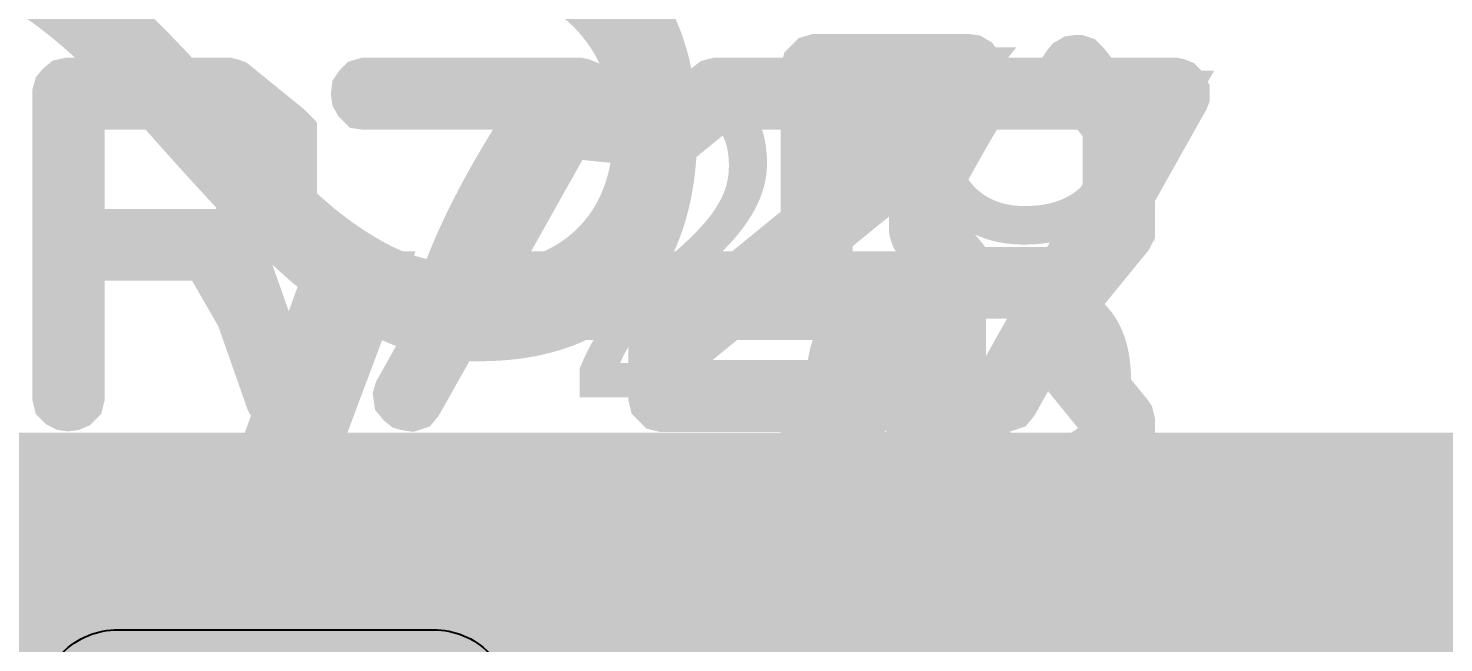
# Model space of a CAD drawing. Extents: x -28 to 199, y -61 to 255.
# Drawn here: x 84.872 to 88.465, y 218.217 to 219.776 of the extents above; entities that cross this region are included whole.
import ezdxf
from ezdxf.enums import TextEntityAlignment as Align

# ---------------------------------------------------------------- set-up
doc = ezdxf.new("R2010")
doc.units = 0
doc.header["$MEASUREMENT"] = 0
for name, color, linetype in [('ASSEMBLY_PART_NUMBERS_BTM', 191, 'CONTINUOUS'), ('ASSEMBLY_PART_NUMBERS_TOP', 102, 'CONTINUOUS'), ('GENERATED_SILKSCREEN_BTM', 255, 'CONTINUOUS'), ('GENERATED_SILKSCREEN_TOP', 140, 'CONTINUOUS'), ('PLANE_SHAPES_LAYER_2', 230, 'CONTINUOUS'), ('PLANE_SHAPES_LAYER_3', 81, 'CONTINUOUS'), ('SILKSCREEN_REF_DES_BTM', 211, 'CONTINUOUS'), ('SILKSCREEN_REF_DES_TOP', 150, 'CONTINUOUS'), ('SOLDERMASK_PADS_BTM', 12, 'CONTINUOUS'), ('TRACES_LAYER_TOP', 150, 'CONTINUOUS')]:
    doc.layers.add(name, color=color, linetype=linetype)
doc.styles.add('VERIBEST_GERBER_0', font='txt')

msp = doc.modelspace()

# ---------------------------------------------------------------- hatches: boundary and pattern name
at = {"layer": 'PLANE_SHAPES_LAYER_2'}
h = msp.add_hatch(color=256, dxfattribs=at)
h.paths.add_polyline_path([(169.5, 129.25), (149.5, 129.25), (142.25, 122), (142.25, 90.5), (147.5, 90.5), (147.5, 80), (154, 80), (154, 69.25), (131.75, 69.25), (131.75, 73.25), (121.25, 73.25), (121.25, 81), (110.5, 81), (110.5, 125.75), (106.5, 125.75), (106.5, 128.75), (93.5, 128.75), (93.5, 120.25), (91.75, 120.25), (91.75, 121.5), (80, 121.5), (80, 118.25), (73.25, 118.25), (73.25, 124.5), (67.5, 124.5), (67.5, 128), (57.75, 128), (57.75, 120.25), (55.25, 120.25), (55.25, 121.5), (47.5, 121.5), (47.5, 119), (35, 119), (35, 134.75), (32.75, 134.75), (32.75, 159.75), (29.25, 159.75), (29.25, 175.25), (22.5, 175.25), (22.5, 195.25), (17.25, 195.25), (17.25, 198), (22.5, 198), (22.5, 216.5), (40.25, 216.5), (40.25, 235.5), (54.5, 235.5), (54.5, 254), (87.25, 254), (87.25, 236.25), (86.25, 236.25), (86.25, 228.75), (81, 228.75), (81, 218.75), (95.25, 218.75), (95.25, 194.5), (87, 194.5), (87, 172), (131.1, 172), (131.1, 208.75), (115.5, 208.75), (115.5, 213.75), (106.75, 213.75), (106.75, 218.75), (110.25, 222.25), (110.25, 226.25), (142.5, 226.25), (142.5, 221.5), (160.5, 221.5), (160.5, 240.75), (169.5, 240.75)])
h.paths.add_polyline_path([(35.5, 149.5), (41.75, 149.5), (41.75, 152), (39.25, 152), (39.25, 154), (37.75, 154), (37.75, 152), (35.5, 152)], flags=16)
h.paths.add_polyline_path([(37.5, 125.75), (37.5, 128.75), (42.75, 128.75), (42.75, 125.75)], flags=16)
h.paths.add_polyline_path([(52, 127.75), (52, 130.75), (54.25, 130.75), (54.25, 127.75)], flags=16)
h.paths.add_polyline_path([(50.75, 219.5), (50.75, 226.5), (71.75, 226.5), (71.75, 219.5)], flags=16)
h.paths.add_polyline_path([(66.5, 150.75), (66.5, 177.5), (72.25, 177.5), (72.25, 150.75)], flags=16)
h.paths.add_polyline_path([(47.25, 185.25), (73, 185.25), (73, 188.25), (70.25, 188.25), (70.25, 191), (47.25, 191)], flags=16)
h.paths.add_polyline_path([(84.5, 208), (84.5, 212.75), (85, 212.75), (85, 208)], flags=16)
h.paths.add_polyline_path([(61.5, 137.25), (87.75, 137.25), (87.75, 140.5), (84.75, 140.5), (84.75, 143), (61.5, 143)], flags=16)
h.paths.add_polyline_path([(88.75, 127), (88.75, 130), (91, 130), (91, 127)], flags=16)
h.paths.add_polyline_path([(85.5, 130.25), (85.5, 132.5), (91, 132.5), (91, 130.25)], flags=16)
h.paths.add_polyline_path([(108.75, 142.25), (135.75, 142.25), (135.75, 145.75), (132.25, 145.75), (132.25, 149), (108.75, 149)], flags=16)
h.paths.add_polyline_path([(114.25, 126.75), (140.75, 126.75), (140.75, 129.75), (137.25, 129.75), (137.25, 133), (114.25, 133)], flags=16)
h.paths.add_polyline_path([(155.25, 180.25), (166.25, 180.25), (166.25, 186.25), (152.25, 186.25), (152.25, 183), (155.25, 183)], flags=16)
at = {"layer": 'PLANE_SHAPES_LAYER_3'}
h = msp.add_hatch(color=256, dxfattribs=at)
h.paths.add_polyline_path([(169.5, 129.25), (149.5, 129.25), (142.25, 122), (142.25, 90.5), (147.5, 90.5), (147.5, 80), (154, 80), (154, 69.25), (131.75, 69.25), (131.75, 73.25), (121.25, 73.25), (121.25, 81), (110.5, 81), (110.5, 125.75), (106.5, 125.75), (106.5, 128.75), (93.5, 128.75), (93.5, 120.25), (91.75, 120.25), (91.75, 121.5), (80, 121.5), (80, 118.25), (73.25, 118.25), (73.25, 124.5), (67.5, 124.5), (67.5, 127.75), (58.25, 127.75), (58.25, 130.25), (88.75, 130.25), (88.75, 127), (91, 127), (91, 132.5), (55, 132.5), (55, 131.25), (52, 131.25), (52, 127.75), (55, 127.75), (55, 127.25), (57.75, 127.25), (57.75, 120.25), (55.25, 120.25), (55.25, 121.5), (47.5, 121.5), (47.5, 119), (35, 119), (35, 134.75), (32.75, 134.75), (32.75, 159.75), (29.25, 159.75), (29.25, 175.25), (22.5, 175.25), (22.5, 195.25), (17.25, 195.25), (17.25, 198), (22.5, 198), (22.5, 216.5), (40.25, 216.5), (40.25, 235.5), (54.5, 235.5), (54.5, 254), (87.25, 254), (87.25, 236.25), (86.25, 236.25), (86.25, 228.75), (81, 228.75), (81, 218.75), (95.25, 218.75), (95.25, 194.5), (87, 194.5), (87, 172), (131.1, 172), (131.1, 208.75), (115.5, 208.75), (115.5, 213.75), (106.75, 213.75), (106.75, 218.75), (110.25, 222.25), (110.25, 226.25), (142.5, 226.25), (142.5, 221.5), (160.5, 221.5), (160.5, 240.75), (169.5, 240.75)])
h.paths.add_polyline_path([(35.5, 149.5), (41.75, 149.5), (41.75, 152), (39.25, 152), (39.25, 154), (37.75, 154), (37.75, 152), (35.5, 152)], flags=16)
h.paths.add_polyline_path([(37.5, 125.75), (37.5, 128.75), (42.75, 128.75), (42.75, 125.75)], flags=16)
h.paths.add_polyline_path([(50.75, 219.5), (50.75, 226.5), (71.75, 226.5), (71.75, 219.5)], flags=16)
h.paths.add_polyline_path([(66.5, 150.75), (66.5, 177.5), (72.25, 177.5), (72.25, 150.75)], flags=16)
h.paths.add_polyline_path([(47.25, 185.25), (73, 185.25), (73, 188.25), (70.25, 188.25), (70.25, 191), (47.25, 191)], flags=16)
h.paths.add_polyline_path([(84.5, 208), (84.5, 212.75), (85, 212.75), (85, 208)], flags=16)
h.paths.add_polyline_path([(61.5, 137.25), (87.75, 137.25), (87.75, 140.5), (84.75, 140.5), (84.75, 143), (61.5, 143)], flags=16)
h.paths.add_polyline_path([(108.75, 142.25), (135.75, 142.25), (135.75, 145.75), (132.25, 145.75), (132.25, 149), (108.75, 149)], flags=16)
h.paths.add_polyline_path([(114.25, 126.75), (140.75, 126.75), (140.75, 129.75), (137.25, 129.75), (137.25, 133), (114.25, 133)], flags=16)
h.paths.add_polyline_path([(155.25, 180.25), (166.25, 180.25), (166.25, 186.25), (152.25, 186.25), (152.25, 183), (155.25, 183)], flags=16)

# ---------------------------------------------------------------- linework, layer by layer
at = {"layer": 'GENERATED_SILKSCREEN_BTM', "const_width": 0.15}
for points in [[(87.132, 219.5352), (87.1328, 219.5384), (87.1336, 219.5408), (87.1352, 219.544), (87.2232, 219.6528), (86.8896, 219.6528), (86.8896, 219.1304), (86.888, 219.1248), (86.8848, 219.12), (86.8792, 219.1176), (86.8736, 219.1168), (86.8672, 219.1176), (86.8616, 219.12), (86.8584, 219.1248), (86.8568, 219.1304), (86.8568, 219.6704), (86.8584, 219.676), (86.8624, 219.68), (86.8672, 219.6848), (86.8728, 219.6864), (87.2576, 219.6864), (87.2632, 219.6856), (87.2672, 219.6832), (87.2696, 219.68), (87.2712, 219.6744), (87.2728, 219.6704), (87.2736, 219.6672), (87.2728, 219.6632), (87.2704, 219.66), (87.164, 219.5296), (87.164, 219.2712), (87.2656, 219.1464), (87.5232, 219.1464), (87.6232, 219.2712), (87.6232, 219.5296), (87.5176, 219.66), (87.5152, 219.6656), (87.5152, 219.6704), (87.5184, 219.6752), (87.5224, 219.68), (87.528, 219.6832), (87.5336, 219.684), (87.5368, 219.684), (87.5392, 219.6832), (87.5432, 219.6792), (87.6536, 219.544), (87.6552, 219.5416), (87.6552, 219.5384), (87.6568, 219.5352), (87.6568, 219.2656), (87.6568, 219.2632), (87.656, 219.2624), (87.656, 219.2616), (87.6552, 219.26), (87.6552, 219.2584), (87.6536, 219.2552), (87.5432, 219.12), (87.5408, 219.1176), (87.5392, 219.1168), (87.5344, 219.1152), (87.5312, 219.1144), (87.2576, 219.1144), (87.2544, 219.1152), (87.2496, 219.1168), (87.248, 219.1168), (87.2472, 219.1176), (87.2456, 219.1192), (87.244, 219.12), (87.1352, 219.2552), (87.1336, 219.2592), (87.1328, 219.2616), (87.132, 219.2656), (87.132, 219.5352)], [(87.6536, 218.788), (87.544, 218.9232), (87.54, 218.9272), (87.5376, 218.928), (87.5352, 218.928), (87.5296, 218.9272), (87.524, 218.924), (87.52, 218.92), (87.5168, 218.9152), (87.516, 218.9096), (87.5176, 218.904), (87.624, 218.7736), (87.624, 218.5152), (87.5232, 218.3904), (87.3744, 218.3904), (87.2728, 218.5136), (87.2728, 218.6464), (87.2712, 218.6528), (87.268, 218.6568), (87.2624, 218.6592), (87.2568, 218.66), (87.2512, 218.6592), (87.2456, 218.6568), (87.2424, 218.6528), (87.2408, 218.6464), (87.2408, 218.5136), (87.1392, 218.3904), (86.9904, 218.3904), (86.8896, 218.5152), (86.8896, 218.7736), (86.996, 218.904), (86.9976, 218.9096), (86.9968, 218.9152), (86.9944, 218.92), (86.9896, 218.924), (86.9848, 218.9272), (86.9792, 218.928), (86.976, 218.928), (86.9736, 218.9272), (86.9696, 218.9232), (86.86, 218.788), (86.8592, 218.7856), (86.8584, 218.7832), (86.8576, 218.7824), (86.8568, 218.7792), (86.8568, 218.5096), (86.8576, 218.5056), (86.8584, 218.504), (86.8592, 218.5016), (86.86, 218.4992), (86.9696, 218.364), (86.9736, 218.3616), (86.9768, 218.3608), (86.9792, 218.3592), (86.9824, 218.3584), (87.1472, 218.3584), (87.1496, 218.3592), (87.1552, 218.3608), (87.1592, 218.3616), (87.1608, 218.364), (87.2568, 218.4816), (87.3528, 218.364), (87.3544, 218.3632), (87.356, 218.3616), (87.3568, 218.3608), (87.3584, 218.3608), (87.364, 218.3592), (87.3664, 218.3584), (87.5312, 218.3584), (87.5352, 218.3592), (87.5384, 218.3608), (87.5416, 218.3616), (87.544, 218.364), (87.6536, 218.4992), (87.6552, 218.5024), (87.656, 218.5032), (87.656, 218.5056), (87.6568, 218.5064), (87.6568, 218.5072), (87.6568, 218.5096), (87.6568, 218.7792), (87.656, 218.7824), (87.6552, 218.7856), (87.6536, 218.788)]]:
    msp.add_lwpolyline(points, dxfattribs=at)
at = {"layer": 'GENERATED_SILKSCREEN_TOP', "const_width": 0.15}
for points in [[(85.5244, 219.3224), (85.5268, 219.324), (85.5276, 219.328), (85.53, 219.332), (85.53, 219.336), (85.53, 219.5008), (85.53, 219.5048), (85.5276, 219.5072), (85.5276, 219.5096), (85.5268, 219.5104), (85.526, 219.5112), (85.5244, 219.5128), (85.3884, 219.6232), (85.3844, 219.6248), (85.3812, 219.6256), (85.378, 219.6264), (84.9748, 219.6264), (84.9676, 219.6248), (84.9628, 219.6208), (84.9588, 219.616), (84.9572, 219.6104), (84.9572, 218.8424), (84.9588, 218.836), (84.9628, 218.832), (84.9676, 218.8296), (84.9732, 218.8288), (84.9796, 218.8296), (84.9852, 218.832), (84.9892, 218.836), (84.9908, 218.8424), (84.9908, 219.2104), (85.3668, 219.2104), (85.498, 218.8376), (85.5012, 218.832), (85.5068, 218.8288), (85.5132, 218.828), (85.518, 218.8296), (85.5228, 218.832), (85.5268, 218.836), (85.5292, 218.8416), (85.5276, 218.848), (85.3964, 219.2208), (85.5244, 219.3224)], [(85.8244, 218.8504), (85.8228, 218.8448), (85.8236, 218.8392), (85.8276, 218.8344), (85.8316, 218.8312), (85.8372, 218.8296), (85.8428, 218.8288), (85.8476, 218.8304), (85.8516, 218.8352), (86.2828, 219.6024), (86.2844, 219.6064), (86.2844, 219.6096), (86.2844, 219.6128), (86.2828, 219.616), (86.2804, 219.6208), (86.2772, 219.624), (86.2732, 219.6256), (86.2692, 219.6264), (85.7292, 219.6264), (85.7236, 219.6248), (85.7196, 219.6208), (85.7164, 219.616), (85.7156, 219.6096), (85.7164, 219.604), (85.7196, 219.5984), (85.7236, 219.5944), (85.7292, 219.5936), (86.242, 219.5936), (85.8244, 218.8504)], [(86.9012, 219.6232), (87.0356, 219.5136), (87.038, 219.5096), (87.0388, 219.5064), (87.0404, 219.504), (87.0412, 219.5008), (87.0412, 219.3912), (87.0404, 219.388), (87.0388, 219.3832), (87.038, 219.3792), (87.0356, 219.3776), (86.5028, 218.9448), (86.5028, 218.8592), (87.0252, 218.8592), (87.0308, 218.8576), (87.0356, 218.8544), (87.038, 218.8488), (87.0388, 218.8424), (87.038, 218.8368), (87.0356, 218.8312), (87.0308, 218.828), (87.0252, 218.8264), (86.486, 218.8264), (86.4796, 218.828), (86.4756, 218.832), (86.4716, 218.836), (86.47, 218.8424), (86.47, 218.952), (86.4708, 218.9544), (86.4724, 218.96), (86.474, 218.9624), (86.4756, 218.964), (86.4772, 218.9656), (87.0092, 219.3992), (87.0092, 219.4928), (86.8844, 219.5936), (86.626, 219.5936), (86.4956, 219.4872), (86.49, 219.4856), (86.4844, 219.4864), (86.4796, 219.4888), (86.4764, 219.4936), (86.4732, 219.4984), (86.4724, 219.504), (86.4724, 219.5072), (86.4732, 219.5096), (86.4772, 219.5136), (86.6116, 219.6232), (86.6148, 219.624), (86.6172, 219.6248), (86.618, 219.6256), (86.6212, 219.6264), (86.8908, 219.6264), (86.894, 219.6256), (86.8948, 219.6256), (86.8956, 219.6248), (86.898, 219.624), (86.9012, 219.6232)], [(87.3364, 218.8504), (87.3348, 218.8448), (87.3356, 218.8392), (87.3396, 218.8344), (87.3436, 218.8312), (87.3492, 218.8296), (87.3548, 218.8288), (87.3596, 218.8304), (87.3636, 218.8352), (87.7948, 219.6024), (87.7964, 219.6064), (87.7964, 219.6096), (87.7964, 219.6128), (87.7948, 219.616), (87.7924, 219.6208), (87.7892, 219.624), (87.7852, 219.6256), (87.7812, 219.6264), (87.2412, 219.6264), (87.2356, 219.6248), (87.2316, 219.6208), (87.2284, 219.616), (87.2276, 219.6096), (87.2284, 219.604), (87.2316, 219.5984), (87.2356, 219.5944), (87.2412, 219.5936), (87.754, 219.5936), (87.3364, 218.8504)], [(84.9908, 219.5936), (85.3732, 219.5936), (85.498, 219.4928), (85.498, 219.344), (85.3732, 219.2424), (84.9908, 219.2424), (84.9908, 219.5936)], [(87.2812, 217.7876), (87.7116, 218.2164), (87.7116, 217.7876), (87.2812, 217.7876)], [(85.53, 218.006), (85.53, 218.1708), (85.53, 218.1748), (85.5276, 218.1772), (85.5276, 218.1796), (85.5268, 218.1804), (85.526, 218.1812), (85.5244, 218.1828), (85.3884, 218.2932), (85.3844, 218.2948), (85.3812, 218.2956), (85.378, 218.2964), (84.9748, 218.2964), (84.9676, 218.2948), (84.9628, 218.2908), (84.9588, 218.286), (84.9572, 218.2804), (84.9572, 217.5124)], [(85.8516, 217.5052), (86.2828, 218.2724), (86.2844, 218.2764), (86.2844, 218.2796), (86.2844, 218.2828), (86.2828, 218.286), (86.2804, 218.2908), (86.2772, 218.294), (86.2732, 218.2956), (86.2692, 218.2964), (85.7292, 218.2964), (85.7236, 218.2948), (85.7196, 218.2908), (85.7164, 218.286), (85.7156, 218.2796), (85.7164, 218.274), (85.7196, 218.2684), (85.7236, 218.2644), (85.7292, 218.2636), (86.242, 218.2636), (85.8244, 217.5204)], [(87.0092, 218.0692), (87.0092, 218.1628), (86.8844, 218.2636), (86.626, 218.2636), (86.4956, 218.1572), (86.49, 218.1556), (86.4844, 218.1564), (86.4796, 218.1588), (86.4764, 218.1636), (86.4732, 218.1684), (86.4724, 218.174), (86.4724, 218.1772), (86.4732, 218.1796), (86.4772, 218.1836), (86.6116, 218.2932), (86.6148, 218.294), (86.6172, 218.2948), (86.618, 218.2956), (86.6212, 218.2964), (86.8908, 218.2964), (86.894, 218.2956), (86.8948, 218.2956), (86.8956, 218.2948), (86.898, 218.294), (86.9012, 218.2932)], [(86.9012, 218.2932), (87.0356, 218.1836), (87.038, 218.1796), (87.0388, 218.1764), (87.0404, 218.174), (87.0412, 218.1708), (87.0412, 218.0612)], [(84.9908, 218.2636), (85.3732, 218.2636), (85.498, 218.1628), (85.498, 218.014), (85.3732, 217.9124), (84.9908, 217.9124), (84.9908, 218.2636)], [(87.7436, 217.7876), (87.7436, 218.258), (87.7428, 218.262), (87.7404, 218.2652), (87.7372, 218.2684), (87.7332, 218.2708), (87.7284, 218.2724), (87.7236, 218.2732), (87.7196, 218.2724), (87.7156, 218.2692), (87.23, 217.7836)]]:
    msp.add_lwpolyline(points, dxfattribs=at)
at = {"layer": 'SOLDERMASK_PADS_BTM'}
msp.add_lwpolyline([(85.1, 216.95, -0.4142136), (84.9, 217.15), (84.9, 218.05, -0.4142136), (85.1, 218.25), (85.9, 218.25, -0.4142136), (86.1, 218.05), (86.1, 217.15, -0.4142136), (85.9, 216.95)], format="xyb", close=True, dxfattribs=at)
at = {"layer": 'TRACES_LAYER_TOP', "const_width": 0.5}
msp.add_lwpolyline([(105.90786, 223.8), (101.03398, 223.8), (95.65799, 218.42401), (80.13169, 218.42401), (77.96479, 220.59091), (77.96479, 223.79518), (75.80783, 225.95215), (54.69964, 225.95215), (53.72227, 224.97478), (53.72227, 219.9679), (56.33333, 217.35684), (56.33333, 214.45381), (55.97952, 214.1), (53.75, 214.1)], dxfattribs=at)

# ---------------------------------------------------------------- texts
at = {"layer": 'ASSEMBLY_PART_NUMBERS_BTM', "style": 'VERIBEST_GERBER_0', "text_generation_flag": 2}
msp.add_text('NLFV32T-1R0M-EF', height=2.032, dxfattribs=at).set_placement((91, 219.21), align=Align.TOP_LEFT)
at = {"layer": 'ASSEMBLY_PART_NUMBERS_TOP', "style": 'VERIBEST_GERBER_0'}
msp.add_text('CL21B225KOFNNNE', height=2.032, rotation=270, dxfattribs=at).set_placement((86.54, 223.75), align=Align.TOP_LEFT)
at = {"layer": 'SILKSCREEN_REF_DES_BTM', "style": 'VERIBEST_GERBER_0', "text_generation_flag": 2}
msp.add_text('R538', height=0.8, rotation=90, dxfattribs=at).set_placement((86.86, 220.55), align=Align.TOP_LEFT)
at = {"layer": 'SILKSCREEN_REF_DES_TOP', "style": 'VERIBEST_GERBER_0'}
for s, p in [('R727', (84.85, 219.64)), ('R724', (84.85, 218.31))]:
    msp.add_text(s, height=0.8, dxfattribs=at).set_placement(p, align=Align.TOP_LEFT)

doc.saveas('drawing.dxf')
